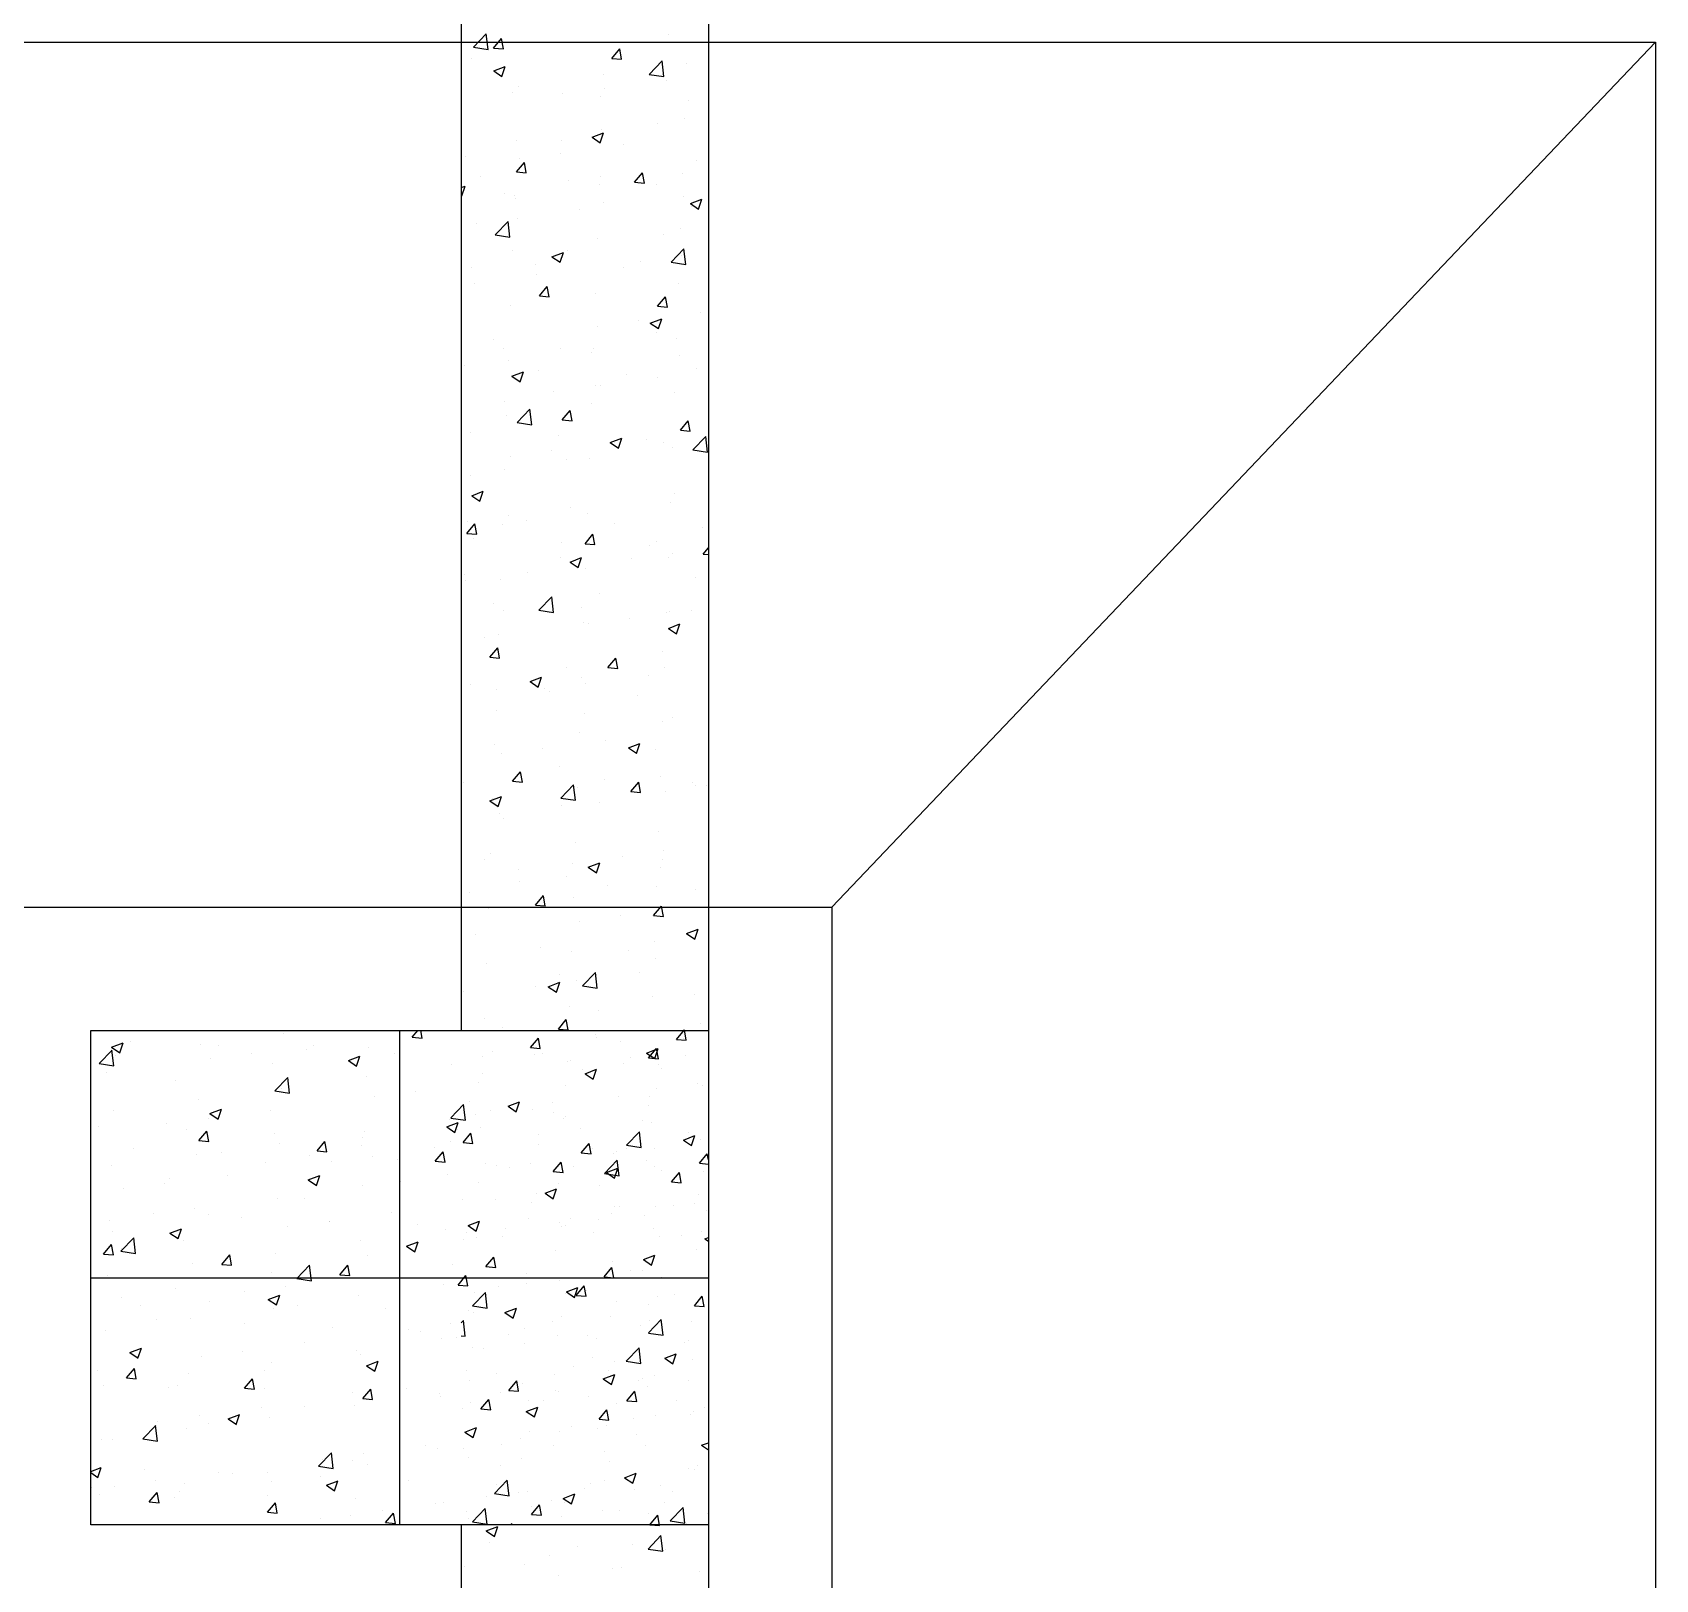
# Model space of a CAD drawing. Header units: millimetres. Extents: x 331487 to 517269, y 198509 to 399936.
# Drawn here: x 442469 to 443454, y 316556 to 317495 of the extents above; entities that cross this region are included whole.
import ezdxf

# ---------------------------------------------------------------- set-up
doc = ezdxf.new("R2010")
doc.units = ezdxf.units.MM
doc.header["$MEASUREMENT"] = 0
doc.layers.add('COLUMN', color=6, linetype='Continuous')
doc.layers.add('FOOTING', color=5, linetype='Continuous')

msp = doc.modelspace()

# ---------------------------------------------------------------- linework, layer by layer
at = {"layer": 'COLUMN'}
for p, q in [((442729.35, 319248.51), (442729.35, 316888.73)), ((442879.35, 319248.51), (442879.35, 316888.73)), ((442504.35, 316888.73), (442879.35, 316888.73)), ((442504.35, 316588.73), (442504.35, 316888.73)), ((442879.35, 316888.73), (442879.35, 316588.73)), ((442879.35, 316588.73), (442504.35, 316588.73)), ((442729.35, 316588.73), (442729.35, 314228.73)), ((442879.35, 316588.73), (442879.35, 314228.73))]:
    msp.add_line(p, q, dxfattribs=at)
at = {"layer": 'COLUMN', "color": 2, "linetype": 'Continuous'}
for p, q in [((442736.72, 317485.76), (442744.51, 317493.88)), ((442736.73, 317485.77), (442745.62, 317484.39)), ((442745.62, 317484.39), (442744.52, 317493.89)), ((442748.98, 317485.17), (442753.8, 317490.92)), ((442754.96, 317484.64), (442753.8, 317490.91)), ((442754.11, 317488.64), (442754.11, 317488.64)), ((442794.1, 317488.81), (442794.1, 317488.81)), ((442854.86, 317493.27), (442854.86, 317493.27)), ((442735.78, 317478.8), (442735.78, 317478.8)), ((442748.98, 317485.17), (442754.96, 317484.65)), ((442820.71, 317478.9), (442825.53, 317484.64)), ((442820.71, 317478.9), (442826.69, 317478.37)), ((442826.68, 317478.37), (442825.53, 317484.64)), ((442843.44, 317469.21), (442851.23, 317477.33)), ((442852.34, 317467.84), (442851.24, 317477.33)), ((442749.01, 317471.26), (442756.02, 317473.95)), ((442749.01, 317471.26), (442753.99, 317467.9)), ((442753.99, 317467.9), (442756.01, 317473.94)), ((442815.56, 317469.17), (442815.56, 317469.17)), ((442843.45, 317469.22), (442852.34, 317467.84)), ((442866.07, 317475.57), (442866.07, 317475.57)), ((442760.5, 317458.13), (442760.5, 317458.13)), ((442764.22, 317462.13), (442764.22, 317462.13)), ((442790.96, 317457.51), (442790.96, 317457.51)), ((442815.99, 317460.81), (442815.99, 317460.81)), ((442853.86, 317465.79), (442853.86, 317465.79)), ((442813.88, 317455.87), (442813.88, 317455.87)), ((442867.27, 317453.62), (442867.27, 317453.62)), ((442848.29, 317439.16), (442848.29, 317439.16)), ((442864.86, 317442.28), (442864.86, 317442.28)), ((442763, 317428.84), (442763, 317428.84)), ((442789.97, 317429.15), (442789.97, 317429.15)), ((442808.71, 317431), (442815.71, 317433.68)), ((442808.71, 317431), (442813.68, 317427.64)), ((442813.68, 317427.64), (442815.7, 317433.68)), ((442814.35, 317435.88), (442814.35, 317435.88)), ((442731.65, 317419.14), (442731.65, 317419.14)), ((442764.65, 317418.07), (442764.65, 317418.07)), ((442789.68, 317421.36), (442789.68, 317421.36)), ((442827.56, 317426.35), (442827.56, 317426.35)), ((442872.25, 317417.2), (442872.25, 317417.2)), ((442741.03, 317407.03), (442741.03, 317407.03)), ((442762.86, 317409.95), (442767.68, 317415.7)), ((442762.86, 317409.95), (442768.83, 317409.43)), ((442768.83, 317409.42), (442767.68, 317415.69)), ((442813.93, 317407.19), (442813.93, 317407.19)), ((442834.58, 317403.68), (442839.4, 317409.42)), ((442840.56, 317403.15), (442839.4, 317409.42)), ((442863.64, 317408.99), (442863.64, 317408.99)), ((442729.35, 317400.53), (442731.68, 317401.43)), ((442729.65, 317395.39), (442731.68, 317401.43)), ((442755.61, 317397.18), (442755.61, 317397.18)), ((442794.41, 317404.77), (442794.41, 317404.77)), ((442813.13, 317402.59), (442813.13, 317402.59)), ((442834.58, 317403.68), (442840.56, 317403.15)), ((442847.79, 317402.52), (442847.79, 317402.52)), ((442729.35, 317395.6), (442729.66, 317395.39)), ((442761.79, 317395.55), (442761.79, 317395.55)), ((442762.11, 317393.6), (442762.11, 317393.6)), ((442815.5, 317391.34), (442815.5, 317391.34)), ((442864.41, 317395.22), (442864.41, 317395.22)), ((442868.4, 317390.73), (442875.4, 317393.42)), ((442868.4, 317390.73), (442873.37, 317387.38)), ((442868.88, 317389.09), (442868.88, 317389.09)), ((442873.37, 317387.38), (442875.39, 317393.42)), ((442738.34, 317378.63), (442738.34, 317378.63)), ((442749.98, 317371.8), (442757.77, 317379.92)), ((442758.88, 317370.43), (442757.77, 317379.92)), ((442763.38, 317381.92), (442763.38, 317381.92)), ((442801.25, 317386.91), (442801.25, 317386.91)), ((442749.98, 317371.8), (442758.88, 317370.43)), ((442811.91, 317369.3), (442811.91, 317369.3)), ((442852.12, 317372.2), (442852.12, 317372.2)), ((442862.42, 317375.7), (442862.42, 317375.7)), ((442760.57, 317362.26), (442760.57, 317362.26)), ((442784.37, 317358.48), (442791.38, 317361.17)), ((442784.37, 317358.48), (442789.35, 317355.13)), ((442789.34, 317355.12), (442791.37, 317361.17)), ((442793.8, 317362.18), (442793.8, 317362.18)), ((442856.7, 317355.25), (442864.49, 317363.36)), ((442863.13, 317359.08), (442863.13, 317359.08)), ((442865.6, 317353.87), (442864.5, 317363.37)), ((442735.49, 317352.17), (442735.49, 317352.17)), ((442774.52, 317353.94), (442774.52, 317353.94)), ((442827.9, 317351.69), (442827.9, 317351.69)), ((442838.1, 317355.78), (442838.1, 317355.78)), ((442856.71, 317355.25), (442865.6, 317353.87)), ((442737.07, 317342.48), (442737.07, 317342.48)), ((442774.94, 317347.47), (442774.94, 317347.47)), ((442776.73, 317334.73), (442781.55, 317340.48)), ((442782.71, 317334.2), (442781.55, 317340.47)), ((442861.21, 317342.41), (442861.21, 317342.41)), ((442759.35, 317328.97), (442759.35, 317328.97)), ((442776.73, 317334.73), (442782.71, 317334.21)), ((442810.7, 317336.01), (442810.7, 317336.01)), ((442848.46, 317328.46), (442853.28, 317334.2)), ((442848.46, 317328.46), (442854.44, 317327.93)), ((442854.43, 317327.93), (442853.28, 317334.2)), ((442836.83, 317319.64), (442836.83, 317319.64)), ((442844.06, 317318.22), (442851.07, 317320.91)), ((442844.06, 317318.22), (442849.04, 317314.86)), ((442849.04, 317314.86), (442851.06, 317320.9)), ((442874.7, 317324.62), (442874.7, 317324.62)), ((442811.79, 317316.34), (442811.79, 317316.34)), ((442847.99, 317312.53), (442847.99, 317312.53)), ((442859.99, 317309.12), (442859.99, 317309.12)), ((442748.64, 317308.03), (442748.64, 317308.03)), ((442755.04, 317302.84), (442755.04, 317302.84)), ((442789.68, 317302.52), (442789.68, 317302.52)), ((442808.42, 317300.59), (442808.42, 317300.59)), ((442809.48, 317302.72), (442809.48, 317302.72)), ((442731.36, 317292.51), (442731.36, 317292.51)), ((442758.14, 317295.68), (442758.14, 317295.68)), ((442760.04, 317285.97), (442767.04, 317288.65)), ((442765.01, 317282.61), (442767.04, 317288.65)), ((442776.13, 317289.41), (442776.13, 317289.41)), ((442861.81, 317298.33), (442861.81, 317298.33)), ((442871.96, 317290.57), (442871.96, 317290.57)), ((442760.04, 317285.97), (442765.02, 317282.61)), ((442810.52, 317280.2), (442810.52, 317280.2)), ((442813.64, 317280.56), (442813.64, 317280.56)), ((442829.51, 317287.16), (442829.51, 317287.16)), ((442848.39, 317285.18), (442848.39, 317285.18)), ((442755.32, 317270.55), (442755.32, 317270.55)), ((442785.48, 317276.9), (442785.48, 317276.9)), ((442808.27, 317269.43), (442808.27, 317269.43)), ((442858.78, 317275.83), (442858.78, 317275.83)), ((442756.92, 317262.39), (442756.92, 317262.39)), ((442763.24, 317257.84), (442771.03, 317265.95)), ((442772.14, 317256.46), (442771.03, 317265.96)), ((442790.61, 317259.51), (442795.43, 317265.26)), ((442790.61, 317259.51), (442796.58, 317258.99)), ((442796.58, 317258.98), (442795.43, 317265.25)), ((442735.15, 317252.01), (442735.15, 317252.01)), ((442763.24, 317257.84), (442772.14, 317256.46)), ((442788.53, 317249.76), (442788.53, 317249.76)), ((442862.33, 317253.24), (442867.15, 317258.98)), ((442862.33, 317253.24), (442868.31, 317252.72)), ((442868.31, 317252.71), (442867.15, 317258.98)), ((442869.96, 317241.28), (442877.75, 317249.4)), ((442878.86, 317239.91), (442877.76, 317249.41)), ((442784.21, 317240.76), (442784.21, 317240.76)), ((442819.73, 317245.7), (442826.73, 317248.39)), ((442819.73, 317245.7), (442824.71, 317242.35)), ((442822.08, 317245.74), (442822.08, 317245.74)), ((442824.7, 317242.35), (442826.73, 317248.39)), ((442841.91, 317247.5), (442841.91, 317247.5)), ((442851.83, 317245.57), (442851.83, 317245.57)), ((442857.56, 317242.54), (442857.56, 317242.54)), ((442869.97, 317241.29), (442878.86, 317239.91)), ((442759.18, 317237.46), (442759.18, 317237.46)), ((442793.51, 317235.56), (442793.51, 317235.56)), ((442807.05, 317236.14), (442807.05, 317236.14)), ((442735.19, 317225.54), (442735.19, 317225.54)), ((442755.71, 317229.1), (442755.71, 317229.1)), ((442735.71, 317213.45), (442742.71, 317216.14)), ((442735.71, 317213.45), (442740.68, 317210.1)), ((442740.68, 317210.09), (442742.71, 317216.14)), ((442858.93, 317214.61), (442858.93, 317214.61)), ((442757.9, 317201.31), (442757.9, 317201.31)), ((442795.78, 317206.3), (442795.78, 317206.3)), ((442805.83, 317202.85), (442805.83, 317202.85)), ((442856.34, 317209.26), (442856.34, 317209.26)), ((442732.76, 317190.57), (442737.58, 317196.32)), ((442732.76, 317190.57), (442738.73, 317190.05)), ((442732.87, 317198.02), (442732.87, 317198.02)), ((442738.73, 317190.04), (442737.58, 317196.31)), ((442754.49, 317195.81), (442754.49, 317195.81)), ((442769.06, 317198.66), (442769.06, 317198.66)), ((442822.44, 317196.4), (442822.44, 317196.4)), ((442875.82, 317194.15), (442875.82, 317194.15)), ((442736.76, 317187.48), (442736.76, 317187.48)), ((442790.14, 317185.22), (442790.14, 317185.22)), ((442804.48, 317184.29), (442809.3, 317190.04)), ((442804.48, 317184.29), (442810.46, 317183.77)), ((442810.46, 317183.77), (442809.3, 317190.03)), ((442843.52, 317182.97), (442843.52, 317182.97)), ((442847.7, 317185.9), (442847.7, 317185.9)), ((442876.21, 317178.02), (442879.35, 317181.76)), ((442789.38, 317175.89), (442789.38, 317175.89)), ((442795.4, 317173.19), (442802.4, 317175.88)), ((442795.4, 317173.19), (442800.38, 317169.83)), ((442800.37, 317169.83), (442802.4, 317175.87)), ((442832.63, 317175.17), (442832.63, 317175.17)), ((442855.13, 317175.97), (442855.13, 317175.97)), ((442857.66, 317178.47), (442857.66, 317178.47)), ((442876.21, 317178.02), (442879.35, 317177.74)), ((442731.06, 317165.88), (442731.06, 317165.88)), ((442731.6, 317161.87), (442731.6, 317161.87)), ((442753.27, 317162.52), (442753.27, 317162.52)), ((442769.47, 317166.86), (442769.47, 317166.86)), ((442804.62, 317169.56), (442804.62, 317169.56)), ((442871.66, 317163.94), (442871.66, 317163.94)), ((442776.49, 317143.87), (442784.28, 317151.99)), ((442785.39, 317142.5), (442784.29, 317151.99)), ((442813.34, 317153.93), (442813.34, 317153.93)), ((442749.16, 317147.83), (442749.16, 317147.83)), ((442755.02, 317143.92), (442755.02, 317143.92)), ((442776.5, 317143.88), (442785.39, 317142.5)), ((442802.54, 317145.57), (442802.54, 317145.57)), ((442853.91, 317142.68), (442853.91, 317142.68)), ((442855.93, 317143.32), (442855.93, 317143.32)), ((442869.23, 317144.01), (442869.23, 317144.01)), ((442803.4, 317136.27), (442803.4, 317136.27)), ((442806.32, 317135.73), (442806.32, 317135.73)), ((442831.35, 317139.03), (442831.35, 317139.03)), ((442855.09, 317132.93), (442862.09, 317135.61)), ((442855.09, 317132.93), (442860.07, 317129.57)), ((442860.06, 317129.57), (442862.09, 317135.61)), ((442743.16, 317127.42), (442743.16, 317127.42)), ((442752.06, 317129.23), (442752.06, 317129.23)), ((442746.63, 317115.35), (442751.45, 317121.1)), ((442746.63, 317115.35), (442752.61, 317114.83)), ((442752.61, 317114.82), (442751.45, 317121.09)), ((442818.36, 317109.08), (442823.18, 317114.82)), ((442824.33, 317108.55), (442823.18, 317114.81)), ((442851.53, 317118.94), (442851.53, 317118.94)), ((442771.07, 317100.67), (442778.07, 317103.36)), ((442776.04, 317097.32), (442778.07, 317103.36)), ((442793.21, 317108.93), (442793.21, 317108.93)), ((442802.19, 317102.99), (442802.19, 317102.99)), ((442818.36, 317109.08), (442824.33, 317108.55)), ((442842.92, 317104.57), (442842.92, 317104.57)), ((442852.7, 317109.39), (442852.7, 317109.39)), ((442729.69, 317096.73), (442729.69, 317096.73)), ((442734.9, 317098.92), (442734.9, 317098.92)), ((442750.84, 317095.94), (442750.84, 317095.94)), ((442771.07, 317100.67), (442776.04, 317097.32)), ((442780.01, 317096.29), (442780.01, 317096.29)), ((442783.07, 317094.47), (442783.07, 317094.47)), ((442805.05, 317099.59), (442805.05, 317099.59)), ((442836.45, 317092.22), (442836.45, 317092.22)), ((442750.77, 317083.29), (442750.77, 317083.29)), ((442804.15, 317081.04), (442804.15, 317081.04)), ((442851.48, 317076.1), (442851.48, 317076.1)), ((442857.54, 317078.78), (442857.54, 317078.78)), ((442749.63, 317062.65), (442749.63, 317062.65)), ((442800.97, 317069.7), (442800.97, 317069.7)), ((442816.61, 317065.13), (442816.61, 317065.13)), ((442830.76, 317060.41), (442837.76, 317063.1)), ((442835.73, 317057.05), (442837.76, 317063.1)), ((442753.71, 317056.85), (442753.71, 317056.85)), ((442778.74, 317060.15), (442778.74, 317060.15)), ((442830.76, 317060.41), (442835.73, 317057.06)), ((442847.4, 317059.27), (442847.4, 317059.27)), ((442760.51, 317040.13), (442765.33, 317045.88)), ((442763.17, 317043.64), (442763.17, 317043.64)), ((442766.48, 317039.6), (442765.33, 317045.87)), ((442789.09, 317049.26), (442789.09, 317049.26)), ((442850.26, 317042.81), (442850.26, 317042.81)), ((442730.77, 317039.25), (442730.77, 317039.25)), ((442760.51, 317040.13), (442766.48, 317039.61)), ((442789.75, 317029.91), (442797.54, 317038.03)), ((442798.65, 317028.53), (442797.55, 317038.03)), ((442799.75, 317036.41), (442799.75, 317036.41)), ((442816.56, 317041.38), (442816.56, 317041.38)), ((442832.23, 317033.86), (442837.05, 317039.6)), ((442832.23, 317033.86), (442838.21, 317033.33)), ((442838.21, 317033.33), (442837.05, 317039.6)), ((442853.46, 317034.01), (442853.46, 317034.01)), ((442869.94, 317039.13), (442869.94, 317039.13)), ((442871.37, 317037.31), (442871.37, 317037.31)), ((442878.49, 317037.3), (442878.49, 317037.3)), ((442746.74, 317028.16), (442753.74, 317030.85)), ((442746.74, 317028.16), (442751.71, 317024.8)), ((442748.41, 317029.37), (442748.41, 317029.37)), ((442751.71, 317024.8), (442753.74, 317030.84)), ((442789.76, 317029.91), (442798.65, 317028.53)), ((442790.31, 317025.69), (442790.31, 317025.69)), ((442813.05, 317027.3), (442813.05, 317027.3)), ((442752.43, 317020.7), (442752.43, 317020.7)), ((442754.73, 317017.29), (442754.73, 317017.29)), ((442798.54, 317003.12), (442798.54, 317003.12)), ((442849.05, 317009.52), (442849.05, 317009.52)), ((442747.19, 316996.08), (442747.19, 316996.08)), ((442827.15, 316994.56), (442827.15, 316994.56)), ((442852.19, 316997.86), (442852.19, 316997.86)), ((442743.7, 316992.54), (442743.7, 316992.54)), ((442764, 316986.25), (442764, 316986.25)), ((442797.08, 316990.29), (442797.08, 316990.29)), ((442806.43, 316987.9), (442813.43, 316990.58)), ((442806.43, 316987.9), (442811.4, 316984.54)), ((442811.4, 316984.54), (442813.43, 316990.58)), ((442850.47, 316988.03), (442850.47, 316988.03)), ((442851.24, 316992.31), (442851.24, 316992.31)), ((442764.79, 316979.11), (442764.79, 316979.11)), ((442792.92, 316982.3), (442792.92, 316982.3)), ((442818.17, 316976.85), (442818.17, 316976.85)), ((442847.83, 316976.23), (442847.83, 316976.23)), ((442871.55, 316974.6), (442871.55, 316974.6)), ((442734.6, 316972.29), (442734.6, 316972.29)), ((442774.38, 316964.91), (442779.2, 316970.66)), ((442774.38, 316964.91), (442780.36, 316964.39)), ((442780.36, 316964.38), (442779.2, 316970.65)), ((442797.32, 316969.83), (442797.32, 316969.83)), ((442846.11, 316958.64), (442850.93, 316964.38)), ((442852.08, 316958.11), (442850.93, 316964.38)), ((442729.35, 316958.31), (442729.41, 316958.33)), ((442729.35, 316958.16), (442729.41, 316958.33)), ((442745.98, 316962.79), (442745.98, 316962.79)), ((442800.85, 316955.12), (442800.85, 316955.12)), ((442825.88, 316958.42), (442825.88, 316958.42)), ((442846.11, 316958.64), (442852.08, 316958.11)), ((442863.75, 316963.4), (442863.75, 316963.4)), ((442737.69, 316946.81), (442737.69, 316946.81)), ((442866.12, 316947.63), (442873.12, 316950.32)), ((442866.12, 316947.63), (442871.09, 316944.28)), ((442871.09, 316944.28), (442873.12, 316950.32)), ((442777.19, 316939.45), (442777.19, 316939.45)), ((442796.11, 316936.54), (442796.11, 316936.54)), ((442830.57, 316937.2), (442830.57, 316937.2)), ((442846.62, 316942.94), (442846.62, 316942.94)), ((442744.76, 316929.5), (442744.76, 316929.5)), ((442811.91, 316914.57), (442810.81, 316924.07)), ((442847.11, 316932.64), (442847.11, 316932.64)), ((442774.54, 316915.68), (442774.54, 316915.68)), ((442782.1, 316915.38), (442789.1, 316918.07)), ((442782.1, 316915.38), (442787.07, 316912.03)), ((442787.07, 316912.02), (442789.1, 316918.07)), ((442788.79, 316922.63), (442788.79, 316922.63)), ((442799.57, 316918.98), (442799.57, 316918.98)), ((442803.01, 316915.94), (442810.8, 316924.06)), ((442803.02, 316915.95), (442811.91, 316914.57)), ((442837.45, 316923.96), (442837.45, 316923.96)), ((442730.47, 316912.62), (442730.47, 316912.62)), ((442845.4, 316909.65), (442845.4, 316909.65)), ((442871.07, 316910.68), (442871.07, 316910.68)), ((442743.55, 316896.21), (442743.55, 316896.21)), ((442788.26, 316889.69), (442793.08, 316895.44)), ((442794.23, 316889.16), (442793.08, 316895.43)), ((442794.89, 316903.25), (442794.89, 316903.25)), ((442812.75, 316900.67), (442812.75, 316900.67)), ((442621.28, 316886.79), (442621.28, 316886.79)), ((442699.62, 316884.72), (442702.99, 316888.73)), ((442699.62, 316884.72), (442705.59, 316884.2)), ((442703.02, 316888.15), (442703.02, 316888.15)), ((442705.59, 316884.19), (442704.75, 316888.73)), ((442731.07, 316888.62), (442731.07, 316888.62)), ((442754.43, 316890.66), (442754.43, 316890.66)), ((442757.71, 316888.35), (442757.71, 316888.35)), ((442788.26, 316889.69), (442794.23, 316889.17)), ((442811.1, 316886.1), (442811.1, 316886.1)), ((442859.98, 316883.42), (442864.8, 316889.16)), ((442865.96, 316882.89), (442864.8, 316889.16)), ((442874.29, 316892.84), (442874.29, 316892.84)), ((442509.51, 316868.81), (442517.3, 316876.93)), ((442517.09, 316878.6), (442524.09, 316881.29)), ((442517.09, 316878.6), (442522.06, 316875.25)), ((442518.38, 316867.42), (442517.28, 316876.91)), ((442522.06, 316875.25), (442524.08, 316881.29)), ((442528.76, 316881.83), (442528.76, 316881.83)), ((442570.77, 316880.39), (442570.77, 316880.39)), ((442582.14, 316879.57), (442582.14, 316879.57)), ((442601.99, 316874.85), (442601.99, 316874.85)), ((442635.52, 316877.32), (442635.52, 316877.32)), ((442639.87, 316879.83), (442639.87, 316879.83)), ((442672.75, 316878.61), (442672.75, 316878.61)), ((442688.91, 316875.06), (442688.91, 316875.06)), ((442748.23, 316876.24), (442748.23, 316876.24)), ((442771.34, 316878.44), (442776.16, 316884.19)), ((442771.34, 316878.44), (442777.32, 316877.92)), ((442773.27, 316879.54), (442773.27, 316879.54)), ((442777.32, 316877.91), (442776.16, 316884.18)), ((442778.8, 316874.92), (442778.8, 316874.92)), ((442811.14, 316884.52), (442811.14, 316884.52)), ((442825.8, 316881.94), (442825.8, 316881.94)), ((442841.79, 316875.12), (442848.79, 316877.81)), ((442841.79, 316875.12), (442846.76, 316871.76)), ((442843.07, 316872.17), (442847.89, 316877.91)), ((442844.18, 316876.36), (442844.18, 316876.36)), ((442846.76, 316871.76), (442848.79, 316877.81)), ((442849.04, 316871.64), (442847.89, 316877.91)), ((442859.98, 316883.42), (442865.96, 316882.89)), ((442864.48, 316883.84), (442864.48, 316883.84)), ((442509.49, 316868.8), (442518.38, 316867.42)), ((442519.43, 316873.35), (442519.43, 316873.35)), ((442576.96, 316871.55), (442576.96, 316871.55)), ((442614.43, 316868.6), (442614.43, 316868.6)), ((442660.8, 316870.59), (442667.8, 316873.28)), ((442660.8, 316870.59), (442665.77, 316867.24)), ((442665.77, 316867.24), (442667.8, 316873.28)), ((442723.35, 316868.04), (442723.35, 316868.04)), ((442742.29, 316872.81), (442742.29, 316872.81)), ((442773.86, 316874.44), (442773.86, 316874.44)), ((442793.67, 316869.96), (442793.67, 316869.96)), ((442795.67, 316870.55), (442795.67, 316870.55)), ((442802.78, 316865.3), (442802.78, 316865.3)), ((442804.51, 316862.59), (442811.51, 316865.27)), ((442809.48, 316859.23), (442811.51, 316865.27)), ((442827.81, 316868.6), (442827.81, 316868.6)), ((442832.18, 316872.67), (442832.18, 316872.67)), ((442843.07, 316872.17), (442849.05, 316871.65)), ((442849.05, 316868.3), (442849.05, 316868.3)), ((442850.94, 316865.68), (442850.94, 316865.68)), ((442865.68, 316873.59), (442865.68, 316873.59)), ((442513.8, 316863.24), (442513.8, 316863.24)), ((442556.11, 316858.59), (442556.11, 316858.59)), ((442616.23, 316852.26), (442624.02, 316860.38)), ((442625.11, 316850.86), (442624, 316860.36)), ((442672.01, 316861), (442672.01, 316861)), ((442739.62, 316856.99), (442739.62, 316856.99)), ((442742.33, 316862.92), (442742.33, 316862.92)), ((442792.62, 316855.67), (442792.62, 316855.67)), ((442804.51, 316862.59), (442809.49, 316859.23)), ((442873.02, 316856.69), (442873.02, 316856.69)), ((442875.93, 316855.69), (442875.93, 316855.69)), ((442569.56, 316847.1), (442569.56, 316847.1)), ((442616.21, 316852.24), (442625.11, 316850.86)), ((442620.07, 316853.5), (442620.07, 316853.5)), ((442676.71, 316848.71), (442676.71, 316848.71)), ((442701.75, 316852), (442701.75, 316852)), ((442734.31, 316845.66), (442734.31, 316845.66)), ((442757.77, 316842.87), (442764.77, 316845.55)), ((442762.74, 316839.51), (442764.76, 316845.55)), ((442824.58, 316848.65), (442824.58, 316848.65)), ((442843.57, 316848.97), (442843.57, 316848.97)), ((442847.99, 316853.4), (442847.99, 316853.4)), ((442518.21, 316840.06), (442518.21, 316840.06)), ((442575.69, 316835.41), (442575.69, 316835.41)), ((442576.78, 316838.34), (442583.78, 316841.03)), ((442576.78, 316838.34), (442581.75, 316834.99)), ((442581.75, 316834.98), (442583.77, 316841.03)), ((442613.56, 316840.39), (442613.56, 316840.39)), ((442722.94, 316835.69), (442731.83, 316834.31)), ((442722.95, 316835.71), (442730.74, 316843.83)), ((442731.83, 316834.31), (442730.73, 316843.81)), ((442737.82, 316837.52), (442737.82, 316837.52)), ((442746.96, 316840.1), (442746.96, 316840.1)), ((442757.77, 316842.87), (442762.74, 316839.51)), ((442772.64, 316841.15), (442772.64, 316841.15)), ((442784.83, 316845.08), (442784.83, 316845.08)), ((442785.26, 316838.96), (442785.26, 316838.96)), ((442792.46, 316836.67), (442792.46, 316836.67)), ((442842.97, 316843.07), (442842.97, 316843.07)), ((442509.29, 316830.73), (442509.29, 316830.73)), ((442550.65, 316832.11), (442550.65, 316832.11)), ((442562.67, 316828.48), (442562.67, 316828.48)), ((442570.04, 316822.05), (442574.86, 316827.8)), ((442576.01, 316821.52), (442574.86, 316827.79)), ((442616.05, 316826.22), (442616.05, 316826.22)), ((442670.79, 316827.71), (442670.79, 316827.71)), ((442720.49, 316830.33), (442727.49, 316833.02)), ((442720.49, 316830.33), (442725.46, 316826.98)), ((442722.13, 316834.75), (442722.13, 316834.75)), ((442725.46, 316826.98), (442727.49, 316833.02)), ((442726.94, 316828.95), (442726.94, 316828.95)), ((442730.41, 316820.75), (442735.23, 316826.49)), ((442736.38, 316820.22), (442735.23, 316826.49)), ((442741.11, 316829.63), (442741.11, 316829.63)), ((442776.47, 316825.86), (442776.47, 316825.86)), ((442791.2, 316835.27), (442791.2, 316835.27)), ((442801.5, 316829.16), (442801.5, 316829.16)), ((442829.68, 316819.16), (442837.47, 316827.27)), ((442838.56, 316817.76), (442837.45, 316827.26)), ((442839.38, 316834.14), (442839.38, 316834.14)), ((442844.58, 316833.01), (442844.58, 316833.01)), ((442867.54, 316827.02), (442867.54, 316827.02)), ((442530.37, 316817.3), (442530.37, 316817.3)), ((442570.04, 316822.05), (442576.02, 316821.53)), ((442618.85, 316820.21), (442618.85, 316820.21)), ((442641.77, 316815.77), (442646.59, 316821.52)), ((442641.77, 316815.77), (442647.74, 316815.25)), ((442647.74, 316815.24), (442646.58, 316821.51)), ((442668.62, 316818.94), (442668.62, 316818.94)), ((442669.43, 316823.96), (442669.43, 316823.96)), ((442713.31, 316817.55), (442713.31, 316817.55)), ((442722.82, 316821.71), (442722.82, 316821.71)), ((442730.41, 316820.75), (442736.38, 316820.23)), ((442776.2, 316819.45), (442776.2, 316819.45)), ((442802.13, 316814.47), (442806.95, 316820.22)), ((442808.11, 316813.94), (442806.95, 316820.21)), ((442809.22, 316817.01), (442809.22, 316817.01)), ((442829.58, 316817.2), (442829.58, 316817.2)), ((442829.66, 316819.14), (442838.56, 316817.76)), ((442846.71, 316817.25), (442846.71, 316817.25)), ((442864.2, 316822.32), (442871.2, 316825.01)), ((442864.2, 316822.32), (442869.18, 316818.97)), ((442869.17, 316818.97), (442871.2, 316825.01)), ((442874.71, 316822.4), (442874.71, 316822.4)), ((442517, 316806.77), (442517, 316806.77)), ((442568.34, 316813.81), (442568.34, 316813.81)), ((442583.75, 316815.04), (442583.75, 316815.04)), ((442610.3, 316808.93), (442610.3, 316808.93)), ((442637.14, 316812.79), (442637.14, 316812.79)), ((442650.41, 316809.27), (442650.41, 316809.27)), ((442675.44, 316812.56), (442675.44, 316812.56)), ((442690.52, 316810.53), (442690.52, 316810.53)), ((442713.49, 316809.5), (442718.31, 316815.24)), ((442713.49, 316809.5), (442719.47, 316808.98)), ((442719.47, 316808.97), (442718.31, 316815.24)), ((442743.9, 316808.28), (442743.9, 316808.28)), ((442750.9, 316807), (442750.9, 316807)), ((442771.43, 316807.86), (442771.43, 316807.86)), ((442785.22, 316803.22), (442790.04, 316808.97)), ((442791.19, 316802.69), (442790.04, 316808.96)), ((442797.28, 316806.02), (442797.28, 316806.02)), ((442802.13, 316814.47), (442808.11, 316813.95)), ((442816.27, 316801.98), (442824.06, 316810.1)), ((442821.68, 316813.95), (442821.68, 316813.95)), ((442823.37, 316815.36), (442823.37, 316815.36)), ((442825.17, 316800.61), (442824.06, 316810.1)), ((442841.75, 316809.78), (442841.75, 316809.78)), ((442846.81, 316806.01), (442846.81, 316806.01)), ((442873.86, 316808.2), (442878.68, 316813.94)), ((442873.86, 316808.2), (442879.35, 316807.72)), ((442879.35, 316810.3), (442878.68, 316813.94)), ((442551.98, 316798.92), (442551.98, 316798.92)), ((442587.25, 316800.95), (442587.25, 316800.95)), ((442636.47, 316798.08), (442643.47, 316800.77)), ((442636.47, 316798.08), (442641.44, 316794.72)), ((442641.44, 316794.72), (442643.47, 316800.77)), ((442692.58, 316796.99), (442692.58, 316796.99)), ((442720.92, 316801.46), (442720.92, 316801.46)), ((442739.9, 316796.34), (442739.9, 316796.34)), ((442758.53, 316805.64), (442758.53, 316805.64)), ((442785.22, 316803.22), (442791.2, 316802.7)), ((442788.5, 316796), (442788.5, 316796)), ((442791.24, 316803.38), (442791.24, 316803.38)), ((442816.27, 316801.99), (442825.17, 316800.61)), ((442817.46, 316802.6), (442824.46, 316805.29)), ((442817.46, 316802.6), (442822.43, 316799.25)), ((442822.43, 316799.25), (442824.46, 316805.29)), ((442850.66, 316803.77), (442850.66, 316803.77)), ((442856.94, 316796.95), (442861.76, 316802.69)), ((442856.94, 316796.95), (442862.92, 316796.43)), ((442862.92, 316796.42), (442861.76, 316802.69)), ((442876.22, 316803.02), (442876.22, 316803.02)), ((442524.34, 316792.67), (442524.34, 316792.67)), ((442549.38, 316795.97), (442549.38, 316795.97)), ((442617.63, 316786.92), (442617.63, 316786.92)), ((442634.26, 316786.97), (442634.26, 316786.97)), ((442669.57, 316794.42), (442669.57, 316794.42)), ((442750.16, 316786.42), (442750.16, 316786.42)), ((442775.2, 316789.72), (442775.2, 316789.72)), ((442780.18, 316790.07), (442787.18, 316792.76)), ((442780.18, 316790.07), (442785.16, 316786.72)), ((442785.15, 316786.71), (442787.18, 316792.76)), ((442813.07, 316794.7), (442813.07, 316794.7)), ((442873.49, 316789.11), (442873.49, 316789.11)), ((442542.77, 316777.64), (442542.77, 316777.64)), ((442567.12, 316780.52), (442567.12, 316780.52)), ((442575.94, 316776.96), (442575.94, 316776.96)), ((442687.01, 316778.11), (442687.01, 316778.11)), ((442730.18, 316785.99), (442730.18, 316785.99)), ((442771.73, 316784.17), (442771.73, 316784.17)), ((442820.41, 316777.81), (442820.41, 316777.81)), ((442822.15, 316782.07), (442822.15, 316782.07)), ((442825.11, 316781.91), (442825.11, 316781.91)), ((442840.54, 316776.49), (442840.54, 316776.49)), ((442847.41, 316782.01), (442847.41, 316782.01)), ((442858.28, 316782.8), (442858.28, 316782.8)), ((442870.78, 316784.06), (442870.78, 316784.06)), ((442878.49, 316779.66), (442878.49, 316779.66)), ((442515.78, 316773.48), (442515.78, 316773.48)), ((442517.62, 316766.95), (442517.62, 316766.95)), ((442552.45, 316765.83), (442559.45, 316768.51)), ((442557.42, 316762.47), (442559.44, 316768.51)), ((442596.16, 316775.39), (442596.16, 316775.39)), ((442624.1, 316769.82), (442624.1, 316769.82)), ((442649.13, 316773.12), (442649.13, 316773.12)), ((442649.54, 316773.13), (442649.54, 316773.13)), ((442702.92, 316770.88), (442702.92, 316770.88)), ((442719.7, 316768.17), (442719.7, 316768.17)), ((442733.43, 316770.35), (442740.44, 316773.04)), ((442733.43, 316770.35), (442738.41, 316767)), ((442738.41, 316766.99), (442740.43, 316773.04)), ((442739.43, 316772.99), (442739.43, 316772.99)), ((442756.3, 316768.62), (442756.3, 316768.62)), ((442770.21, 316774.57), (442770.21, 316774.57)), ((442789.09, 316772), (442789.09, 316772)), ((442790.03, 316770.09), (442790.03, 316770.09)), ((442792.81, 316770.74), (442792.81, 316770.74)), ((442795.37, 316774.51), (442795.37, 316774.51)), ((442812.46, 316774.05), (442812.46, 316774.05)), ((442846.2, 316768.48), (442846.2, 316768.48)), ((442874.95, 316766.87), (442874.95, 316766.87)), ((442512.19, 316753.11), (442517.01, 316758.85)), ((442518.16, 316752.58), (442517.01, 316758.84)), ((442522.76, 316754.85), (442530.55, 316762.97)), ((442531.64, 316753.45), (442530.54, 316762.95)), ((442552.45, 316765.83), (442557.42, 316762.47)), ((442560.94, 316761.51), (442560.94, 316761.51)), ((442668.36, 316761.13), (442668.36, 316761.13)), ((442696.16, 316757.82), (442703.16, 316760.51)), ((442696.16, 316757.82), (442701.13, 316754.46)), ((442701.13, 316754.46), (442703.16, 316760.5)), ((442730.77, 316761.99), (442730.77, 316761.99)), ((442732.22, 316766.2), (442732.22, 316766.2)), ((442738.68, 316763.05), (442738.68, 316763.05)), ((442754.14, 316764.03), (442754.14, 316764.03)), ((442809.68, 316766.37), (442809.68, 316766.37)), ((442849.92, 316763.58), (442849.92, 316763.58)), ((442863.07, 316764.11), (442863.07, 316764.11)), ((442877.15, 316762.34), (442879.35, 316763.19)), ((442877.15, 316762.34), (442879.35, 316760.86)), ((442512.19, 316753.11), (442518.17, 316752.58)), ((442522.75, 316754.83), (442531.64, 316753.45)), ((442523.07, 316756.52), (442523.07, 316756.52)), ((442565.91, 316747.23), (442565.91, 316747.23)), ((442583.91, 316746.83), (442588.74, 316752.58)), ((442583.92, 316746.83), (442589.89, 316746.31)), ((442589.89, 316746.3), (442588.73, 316752.57)), ((442616.42, 316753.63), (442616.42, 316753.63)), ((442672.45, 316751.98), (442672.45, 316751.98)), ((442723.85, 316746.98), (442723.85, 316746.98)), ((442744.28, 316745.53), (442749.1, 316751.28)), ((442748.89, 316750.28), (442748.89, 316750.28)), ((442750.26, 316745), (442749.1, 316751.27)), ((442786.76, 316755.26), (442786.76, 316755.26)), ((442820.93, 316748.78), (442820.93, 316748.78)), ((442839.87, 316749.81), (442846.87, 316752.5)), ((442839.87, 316749.81), (442844.85, 316746.45)), ((442844.84, 316746.45), (442846.87, 316752.5)), ((442872.28, 316755.82), (442872.28, 316755.82)), ((442514.56, 316740.19), (442514.56, 316740.19)), ((442614.13, 316741.97), (442614.13, 316741.97)), ((442629.47, 316738.28), (442638.37, 316736.9)), ((442629.49, 316738.3), (442637.28, 316746.41)), ((442638.37, 316736.9), (442637.26, 316746.4)), ((442655.64, 316740.56), (442660.46, 316746.3)), ((442655.64, 316740.56), (442661.62, 316740.03)), ((442661.62, 316740.03), (442660.46, 316746.29)), ((442660.7, 316738.67), (442660.7, 316738.67)), ((442727.37, 316734.28), (442732.19, 316740.03)), ((442733.34, 316733.75), (442732.19, 316740.02)), ((442744.28, 316745.53), (442750.26, 316745.01)), ((442769, 316741.28), (442769, 316741.28)), ((442794.1, 316738.37), (442794.1, 316738.37)), ((442816.01, 316739.25), (442820.83, 316745)), ((442816.01, 316739.25), (442821.98, 316738.73)), ((442821.98, 316738.73), (442820.83, 316744.99)), ((442831.97, 316743.35), (442831.97, 316743.35)), ((442839.32, 316743.2), (442839.32, 316743.2)), ((442850.65, 316739.05), (442850.65, 316739.05)), ((442555.82, 316731.96), (442555.82, 316731.96)), ((442597.79, 316730.38), (442597.79, 316730.38)), ((442612.14, 316725.56), (442619.14, 316728.25)), ((442617.11, 316722.21), (442619.13, 316728.25)), ((442622.83, 316733.68), (442622.83, 316733.68)), ((442667.14, 316727.84), (442667.14, 316727.84)), ((442718.49, 316734.88), (442718.49, 316734.88)), ((442727.37, 316734.28), (442733.34, 316733.76)), ((442736.21, 316721.74), (442744, 316729.86)), ((442737.47, 316729.76), (442737.47, 316729.76)), ((442745.09, 316720.35), (442743.99, 316729.85)), ((442751.83, 316733.34), (442751.83, 316733.34)), ((442769.07, 316735.07), (442769.07, 316735.07)), ((442788.81, 316736.8), (442788.81, 316736.8)), ((442792.33, 316729.04), (442792.33, 316729.04)), ((442793.12, 316730.09), (442800.13, 316732.78)), ((442793.13, 316730.09), (442798.1, 316726.73)), ((442798.1, 316726.73), (442800.12, 316732.78)), ((442799.09, 316728.01), (442803.91, 316733.75)), ((442799.09, 316728.01), (442805.07, 316727.48)), ((442805.07, 316727.48), (442803.91, 316733.74)), ((442805.22, 316731.08), (442805.22, 316731.08)), ((442848.64, 316727.43), (442848.64, 316727.43)), ((442858.6, 316728.83), (442858.6, 316728.83)), ((442870.82, 316721.73), (442875.64, 316727.48)), ((442876.79, 316721.2), (442875.64, 316727.47)), ((442523.3, 316726.54), (442523.3, 316726.54)), ((442534.64, 316722.07), (442534.64, 316722.07)), ((442576.68, 316724.29), (442576.68, 316724.29)), ((442612.14, 316725.56), (442617.11, 316722.21)), ((442615.2, 316720.34), (442615.2, 316720.34)), ((442630.06, 316722.03), (442630.06, 316722.03)), ((442683.45, 316719.78), (442683.45, 316719.78)), ((442734.01, 316719.03), (442734.01, 316719.03)), ((442736.2, 316721.73), (442745.09, 316720.35)), ((442736.83, 316717.52), (442736.83, 316717.52)), ((442755.85, 316717.56), (442762.85, 316720.24)), ((442755.85, 316717.56), (442760.82, 316714.2)), ((442760.82, 316714.2), (442762.85, 316720.24)), ((442823.61, 316724.14), (442823.61, 316724.14)), ((442843.28, 316722.34), (442843.28, 316722.34)), ((442870.82, 316721.73), (442876.8, 316721.21)), ((442871.06, 316722.53), (442871.06, 316722.53)), ((442544.39, 316713.11), (442544.39, 316713.11)), ((442564.69, 316713.94), (442564.69, 316713.94)), ((442597.77, 316710.86), (442597.77, 316710.86)), ((442651.15, 316708.6), (442651.15, 316708.6)), ((442697.55, 316707.54), (442697.55, 316707.54)), ((442722.58, 316710.83), (442722.58, 316710.83)), ((442729.35, 316711.39), (442730.59, 316712.69)), ((442731.7, 316703.19), (442730.6, 316712.69)), ((442760.46, 316715.82), (442760.46, 316715.82)), ((442767.78, 316707.99), (442767.78, 316707.99)), ((442784.96, 316712.33), (442784.96, 316712.33)), ((442790.21, 316715.27), (442790.21, 316715.27)), ((442819.72, 316715.49), (442819.72, 316715.49)), ((442838.1, 316709.91), (442838.1, 316709.91)), ((442842.94, 316705.19), (442850.73, 316713.31)), ((442843.59, 316713.01), (442843.59, 316713.01)), ((442851.81, 316703.8), (442850.71, 316713.29)), ((442868.82, 316712.23), (442868.82, 316712.23)), ((442513.35, 316706.9), (442513.35, 316706.9)), ((442634.39, 316699.22), (442634.39, 316699.22)), ((442704.53, 316706.35), (442704.53, 316706.35)), ((442717.27, 316701.59), (442717.27, 316701.59)), ((442726.64, 316702.32), (442726.64, 316702.32)), ((442729.35, 316703.56), (442731.7, 316703.19)), ((442757.91, 316704.09), (442757.91, 316704.09)), ((442767.79, 316698.93), (442767.79, 316698.93)), ((442787.59, 316703.51), (442787.59, 316703.51)), ((442805.67, 316703.91), (442805.67, 316703.91)), ((442811.3, 316701.84), (442811.3, 316701.84)), ((442842.92, 316705.18), (442851.81, 316703.8)), ((442864.68, 316699.58), (442864.68, 316699.58)), ((442867.24, 316700.39), (442867.24, 316700.39)), ((442528.11, 316693.31), (442535.12, 316696)), ((442528.11, 316693.31), (442533.09, 316689.96)), ((442533.08, 316689.95), (442535.11, 316696)), ((442571.49, 316690.94), (442571.49, 316690.94)), ((442596.52, 316694.24), (442596.52, 316694.24)), ((442665.93, 316694.55), (442665.93, 316694.55)), ((442668.32, 316692.31), (442668.32, 316692.31)), ((442671.83, 316685.3), (442678.83, 316687.99)), ((442676.8, 316681.95), (442678.82, 316687.99)), ((442736.25, 316696.47), (442736.25, 316696.47)), ((442742.76, 316695.63), (442742.76, 316695.63)), ((442808.92, 316690.38), (442808.92, 316690.38)), ((442822.34, 316687.99), (442822.34, 316687.99)), ((442829.53, 316688.02), (442837.32, 316696.13)), ((442829.53, 316688.02), (442838.43, 316686.64)), ((442838.43, 316686.64), (442837.32, 316696.14)), ((442852.82, 316689.83), (442859.82, 316692.52)), ((442852.82, 316689.83), (442857.79, 316686.47)), ((442857.79, 316686.47), (442859.81, 316692.51)), ((442860.21, 316692.98), (442860.21, 316692.98)), ((442869.85, 316689.24), (442869.85, 316689.24)), ((442508.33, 316682.63), (442508.33, 316682.63)), ((442526.06, 316677.89), (442530.88, 316683.63)), ((442526.06, 316677.89), (442532.04, 316677.36)), ((442532.04, 316677.36), (442530.88, 316683.62)), ((442563.48, 316680.65), (442563.48, 316680.65)), ((442610.01, 316682.3), (442610.01, 316682.3)), ((442613.99, 316687.05), (442613.99, 316687.05)), ((442671.83, 316685.3), (442676.8, 316681.95)), ((442732.36, 316682.24), (442732.36, 316682.24)), ((442750.6, 316680.37), (442750.6, 316680.37)), ((442785.74, 316679.98), (442785.74, 316679.98)), ((442797.3, 316684.69), (442797.3, 316684.69)), ((442815.54, 316677.29), (442822.54, 316679.98)), ((442818.5, 316682.2), (442818.5, 316682.2)), ((442820.51, 316673.94), (442822.54, 316679.98)), ((442846.52, 316679.38), (442846.52, 316679.38)), ((442512.13, 316673.61), (442512.13, 316673.61)), ((442551.69, 316672.29), (442551.69, 316672.29)), ((442556.79, 316673.46), (442556.79, 316673.46)), ((442597.79, 316671.61), (442602.61, 316677.36)), ((442597.79, 316671.61), (442603.77, 316671.09)), ((442603.76, 316671.08), (442602.61, 316677.35)), ((442610.17, 316671.2), (442610.17, 316671.2)), ((442663.55, 316668.95), (442663.55, 316668.95)), ((442669.52, 316665.34), (442674.34, 316671.08)), ((442671.24, 316668.1), (442671.24, 316668.1)), ((442675.49, 316664.81), (442674.33, 316671.07)), ((442692.29, 316670.36), (442692.29, 316670.36)), ((442696.28, 316671.39), (442696.28, 316671.39)), ((442716.05, 316668.3), (442716.05, 316668.3)), ((442734.15, 316676.38), (442734.15, 316676.38)), ((442753.44, 316668.81), (442753.44, 316668.81)), ((442758.16, 316670.31), (442762.98, 316676.06)), ((442758.16, 316670.31), (442764.13, 316669.79)), ((442764.13, 316669.78), (442762.98, 316676.05)), ((442766.56, 316674.7), (442766.56, 316674.7)), ((442786.38, 316670.22), (442786.38, 316670.22)), ((442788.2, 316669.37), (442788.2, 316669.37)), ((442815.54, 316677.29), (442820.51, 316673.94)), ((442829.88, 316664.04), (442834.7, 316669.78)), ((442835.86, 316663.51), (442834.7, 316669.77)), ((442836.89, 316676.63), (442836.89, 316676.63)), ((442839.12, 316677.73), (442839.12, 316677.73)), ((442842.52, 316672.79), (442842.52, 316672.79)), ((442867.55, 316676.08), (442867.55, 316676.08)), ((442608.09, 316659.78), (442608.09, 316659.78)), ((442633.97, 316660.35), (442633.97, 316660.35)), ((442664.71, 316661.26), (442664.71, 316661.26)), ((442669.52, 316665.34), (442675.49, 316664.81)), ((442716.93, 316666.69), (442716.93, 316666.69)), ((442729.88, 316659.36), (442729.88, 316659.36)), ((442735.03, 316663.18), (442735.03, 316663.18)), ((442741.24, 316659.06), (442746.06, 316664.81)), ((442741.24, 316659.06), (442747.22, 316658.54)), ((442741.49, 316659.49), (442741.49, 316659.49)), ((442747.22, 316658.53), (442746.06, 316664.8)), ((442768.79, 316657.57), (442775.8, 316660.26)), ((442770.32, 316664.44), (442770.32, 316664.44)), ((442773.76, 316654.22), (442775.79, 316660.26)), ((442779.36, 316664.47), (442779.36, 316664.47)), ((442806.83, 316666.55), (442806.83, 316666.55)), ((442812.97, 316652.79), (442817.79, 316658.53)), ((442818.94, 316652.26), (442817.79, 316658.52)), ((442823.7, 316662.18), (442823.7, 316662.18)), ((442829.88, 316664.04), (442835.86, 316663.51)), ((442860.21, 316664.3), (442860.21, 316664.3)), ((442877.08, 316659.93), (442877.08, 316659.93)), ((442536.02, 316640.88), (442543.81, 316649)), ((442544.9, 316639.49), (442543.8, 316648.99)), ((442545.18, 316651.5), (442545.18, 316651.5)), ((442570.21, 316654.8), (442570.21, 316654.8)), ((442575.65, 316650.34), (442575.65, 316650.34)), ((442587.8, 316653.05), (442594.81, 316655.74)), ((442587.8, 316653.05), (442592.78, 316649.69)), ((442592.77, 316649.69), (442594.8, 316655.74)), ((442612.77, 316653.76), (442612.77, 316653.76)), ((442768.79, 316657.57), (442773.77, 316654.22)), ((442796.03, 316648.55), (442796.03, 316648.55)), ((442812.97, 316652.79), (442818.95, 316652.26)), ((442817.29, 316648.91), (442817.29, 316648.91)), ((442833.9, 316653.53), (442833.9, 316653.53)), ((442847.11, 316655.38), (442847.11, 316655.38)), ((442868.63, 316655.95), (442868.63, 316655.95)), ((442870.48, 316657.43), (442870.48, 316657.43)), ((442510.92, 316640.32), (442510.92, 316640.32)), ((442517.33, 316640.32), (442517.33, 316640.32)), ((442536.01, 316640.87), (442544.9, 316639.49)), ((442562.26, 316647.36), (442562.26, 316647.36)), ((442731.52, 316645.04), (442738.52, 316647.73)), ((442731.52, 316645.04), (442736.49, 316641.69)), ((442736.49, 316641.68), (442738.52, 316647.73)), ((442765.35, 316641.42), (442765.35, 316641.42)), ((442771, 316645.25), (442771, 316645.25)), ((442788.79, 316645.37), (442788.79, 316645.37)), ((442812.16, 316647.42), (442812.16, 316647.42)), ((442835.67, 316643.34), (442835.67, 316643.34)), ((442875.23, 316637.03), (442879.35, 316638.61)), ((442879.12, 316641.63), (442879.12, 316641.63)), ((442642.75, 316624.33), (442650.54, 316632.45)), ((442644.93, 316628.66), (442644.93, 316628.66)), ((442651.62, 316622.94), (442650.52, 316632.43)), ((442669.97, 316631.95), (442669.97, 316631.95)), ((442707.84, 316636.94), (442707.84, 316636.94)), ((442714.84, 316635.01), (442714.84, 316635.01)), ((442730.48, 316635.36), (442730.48, 316635.36)), ((442733.82, 316629.89), (442733.82, 316629.89)), ((442753.84, 316637.41), (442753.84, 316637.41)), ((442765.85, 316629.15), (442765.85, 316629.15)), ((442785.16, 316636.93), (442785.16, 316636.93)), ((442816.21, 316633.35), (442816.21, 316633.35)), ((442841.24, 316636.64), (442841.24, 316636.64)), ((442875.23, 316637.03), (442879.35, 316634.26)), ((442504.35, 316621.01), (442510.78, 316623.48)), ((442504.35, 316620.42), (442508.76, 316617.44)), ((442508.75, 316617.44), (442510.78, 316623.48)), ((442537.31, 316622.36), (442537.31, 316622.36)), ((442581.78, 316620.34), (442581.78, 316620.34)), ((442590.7, 316620.1), (442590.7, 316620.1)), ((442611.55, 316620.47), (442611.55, 316620.47)), ((442642.73, 316624.32), (442651.62, 316622.94)), ((442663.49, 316627.97), (442663.49, 316627.97)), ((442672.16, 316625.35), (442672.16, 316625.35)), ((442753.05, 316625.03), (442753.05, 316625.03)), ((442819.23, 316626.9), (442819.23, 316626.9)), ((442828.48, 316617.31), (442835.49, 316620)), ((442833.46, 316613.96), (442835.48, 316620)), ((442867.41, 316622.66), (442867.41, 316622.66)), ((442870.75, 316622.41), (442870.75, 316622.41)), ((442872.61, 316624.64), (442872.61, 316624.64)), ((442505.02, 316611.18), (442505.02, 316611.18)), ((442518.87, 316612.06), (442518.87, 316612.06)), ((442543.91, 316615.36), (442543.91, 316615.36)), ((442558.4, 316608.93), (442558.4, 316608.93)), ((442561.04, 316614.07), (442561.04, 316614.07)), ((442613.84, 316615.34), (442613.84, 316615.34)), ((442644.08, 316617.85), (442644.08, 316617.85)), ((442647.5, 316612.79), (442654.5, 316615.48)), ((442647.5, 316612.79), (442652.47, 316609.43)), ((442652.47, 316609.43), (442654.49, 316615.47)), ((442697.46, 316615.59), (442697.46, 316615.59)), ((442749.47, 316607.78), (442757.26, 316615.9)), ((442750.84, 316613.34), (442750.84, 316613.34)), ((442758.35, 316606.39), (442757.24, 316615.88)), ((442769.72, 316609.11), (442769.72, 316609.11)), ((442804.23, 316611.08), (442804.23, 316611.08)), ((442807.6, 316614.09), (442807.6, 316614.09)), ((442816.07, 316615.62), (442816.07, 316615.62)), ((442828.48, 316617.31), (442833.46, 316613.96)), ((442834.46, 316610.05), (442834.46, 316610.05)), ((442850.35, 316612.42), (442850.35, 316612.42)), ((442857.61, 316608.83), (442857.61, 316608.83)), ((442509.7, 316607.03), (442509.7, 316607.03)), ((442539.94, 316602.67), (442544.76, 316608.41)), ((442539.94, 316602.67), (442545.92, 316602.14)), ((442545.91, 316602.14), (442544.76, 316608.41)), ((442555.52, 316605.33), (442555.52, 316605.33)), ((442611.67, 316596.39), (442616.49, 316602.14)), ((442611.78, 316606.67), (442611.78, 316606.67)), ((442617.64, 316595.86), (442616.48, 316602.13)), ((442665.16, 316604.42), (442665.16, 316604.42)), ((442713.62, 316601.72), (442713.62, 316601.72)), ((442718.55, 316602.16), (442718.55, 316602.16)), ((442744.69, 316605.81), (442744.69, 316605.81)), ((442749.45, 316607.76), (442758.35, 316606.38)), ((442764.13, 316608.13), (442764.13, 316608.13)), ((442771.93, 316599.9), (442771.93, 316599.9)), ((442772.03, 316595.09), (442776.85, 316600.84)), ((442778.01, 316594.56), (442776.85, 316600.83)), ((442783.95, 316603.64), (442783.95, 316603.64)), ((442791.21, 316604.78), (442798.21, 316607.47)), ((442791.21, 316604.78), (442796.18, 316601.42)), ((442792.04, 316602.41), (442792.04, 316602.41)), ((442796.18, 316601.42), (442798.21, 316607.47)), ((442852.81, 316602.19), (442852.81, 316602.19)), ((442856.19, 316591.23), (442863.98, 316599.35)), ((442865.07, 316589.83), (442863.97, 316599.33)), ((442611.67, 316596.39), (442617.64, 316595.87)), ((442618.63, 316589.22), (442618.63, 316589.22)), ((442643.66, 316592.51), (442643.66, 316592.51)), ((442662.28, 316594.68), (442662.28, 316594.68)), ((442681.53, 316597.5), (442681.53, 316597.5)), ((442683.39, 316590.12), (442688.21, 316595.86)), ((442683.39, 316590.12), (442689.37, 316589.59)), ((442689.37, 316589.59), (442688.21, 316595.86)), ((442732.6, 316596.6), (442732.6, 316596.6)), ((442733.72, 316592.4), (442733.72, 316592.4)), ((442736.06, 316590.6), (442743.85, 316598.72)), ((442736.07, 316590.61), (442744.96, 316589.23)), ((442744.96, 316589.23), (442743.85, 316598.73)), ((442759.22, 316588.73), (442759.94, 316589.59)), ((442760.09, 316588.73), (442759.94, 316589.58)), ((442772.03, 316595.09), (442778.01, 316594.57)), ((442789.9, 316593.9), (442789.9, 316593.9)), ((442814.94, 316597.2), (442814.94, 316597.2)), ((442825.31, 316597.65), (442825.31, 316597.65)), ((442842.98, 316595.72), (442842.98, 316595.72)), ((442843.76, 316588.82), (442848.58, 316594.56)), ((442849.73, 316588.29), (442848.58, 316594.56)), ((442856.18, 316591.21), (442865.07, 316589.83)), ((442866.2, 316589.38), (442866.2, 316589.38)), ((442878.69, 316595.39), (442878.69, 316595.39)), ((442744.46, 316585.06), (442751.46, 316587.75)), ((442744.46, 316585.06), (442749.44, 316581.7)), ((442749.43, 316581.7), (442751.46, 316587.75)), ((442842.78, 316574.05), (442850.57, 316582.17)), ((442843.76, 316588.82), (442849.73, 316588.29)), ((442851.68, 316572.68), (442850.58, 316582.18)), ((442746.37, 316578.05), (442746.37, 316578.05)), ((442782.73, 316570.36), (442782.73, 316570.36)), ((442799.76, 316575.8), (442799.76, 316575.8)), ((442833.24, 316576.76), (442833.24, 316576.76)), ((442842.79, 316574.06), (442851.68, 316572.68)), ((442853.14, 316573.54), (442853.14, 316573.54)), ((442731.39, 316563.31), (442731.39, 316563.31)), ((442767.46, 316564.62), (442767.46, 316564.62)), ((442820.84, 316562.36), (442820.84, 316562.36)), ((442826.5, 316562.74), (442826.5, 316562.74)), ((442874.22, 316560.11), (442874.22, 316560.11)), ((442788.63, 316557.76), (442788.63, 316557.76))]:
    msp.add_line(p, q, dxfattribs=at)
at = {"layer": 'FOOTING'}
for p, q in [((441854.35, 317488.73), (443454.35, 317488.73)), ((442954.35, 316963.73), (443454.35, 317488.73)), ((443454.35, 317488.73), (443454.35, 315988.73)), ((442429.35, 316963.73), (442954.35, 316963.73)), ((442954.35, 316963.73), (442954.35, 316513.73)), ((442691.85, 316888.73), (442691.85, 316588.73)), ((442504.35, 316738.73), (442879.35, 316738.73))]:
    msp.add_line(p, q, dxfattribs=at)

doc.saveas('drawing.dxf')
